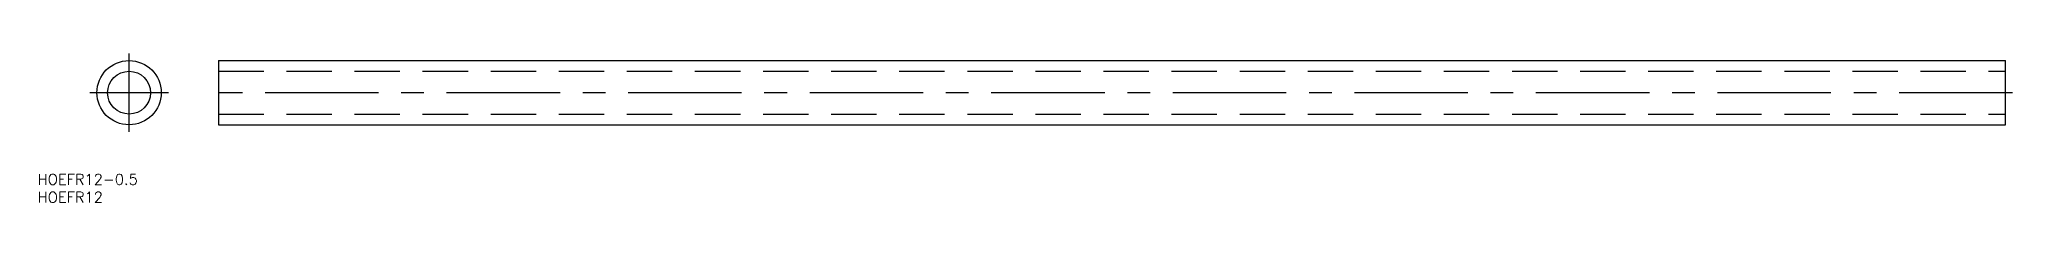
# Model space of a CAD drawing. Extents: x -25 to 527, y -31 to 11.
import ezdxf

# ---------------------------------------------------------------- set-up
doc = ezdxf.new("R2010")
doc.units = 0
doc.linetypes.add('CENTER', pattern=[50.8, 31.75, -6.35, 6.35, -6.35])
doc.linetypes.add('DASHED', pattern=[19.05, 12.7, -6.35])
doc.layers.get('0').update_dxf_attribs({"linetype": 'CONTINUOUS'})
doc.layers.add('CENTER', color=1, linetype='CENTER')
doc.styles.get("Standard").update_dxf_attribs({"font": 'txt.shx', "height": 3, "bigfont": 'bigfont.shx'})

msp = doc.modelspace()

# ---------------------------------------------------------------- linework, layer by layer
at = {"color": 7, "linetype": 'CONTINUOUS'}
for p, q in [((25, 9), (25, -9)), ((25, 9), (525, 9)), ((525, -9), (525, 9)), ((25, -9), (525, -9))]:
    msp.add_line(p, q, dxfattribs=at)
at = {"color": 3, "linetype": 'DASHED'}
for p, q in [((25, 6), (525, 6)), ((25, -6), (525, -6))]:
    msp.add_line(p, q, dxfattribs=at)
at = {"color": 7, "linetype": 'CONTINUOUS'}
for radius in [9, 6]:
    msp.add_circle((0, 0), radius, dxfattribs=at)
at = {"layer": 'CENTER', "color": 1, "linetype": 'CENTER'}
for p, q in [((0, -11), (0, 11)), ((11, 0), (-11, 0)), ((527, 0), (23, 0))]:
    msp.add_line(p, q, dxfattribs=at)

# ---------------------------------------------------------------- texts
at = {"color": 7, "linetype": 'CONTINUOUS'}
for s, p in [('HOEFR12-0.5', (-25.58, -25.8)), ('HOEFR12', (-25.58, -30.8))]:
    msp.add_text(s, height=3, dxfattribs=at).set_placement(p)

doc.saveas('drawing.dxf')
